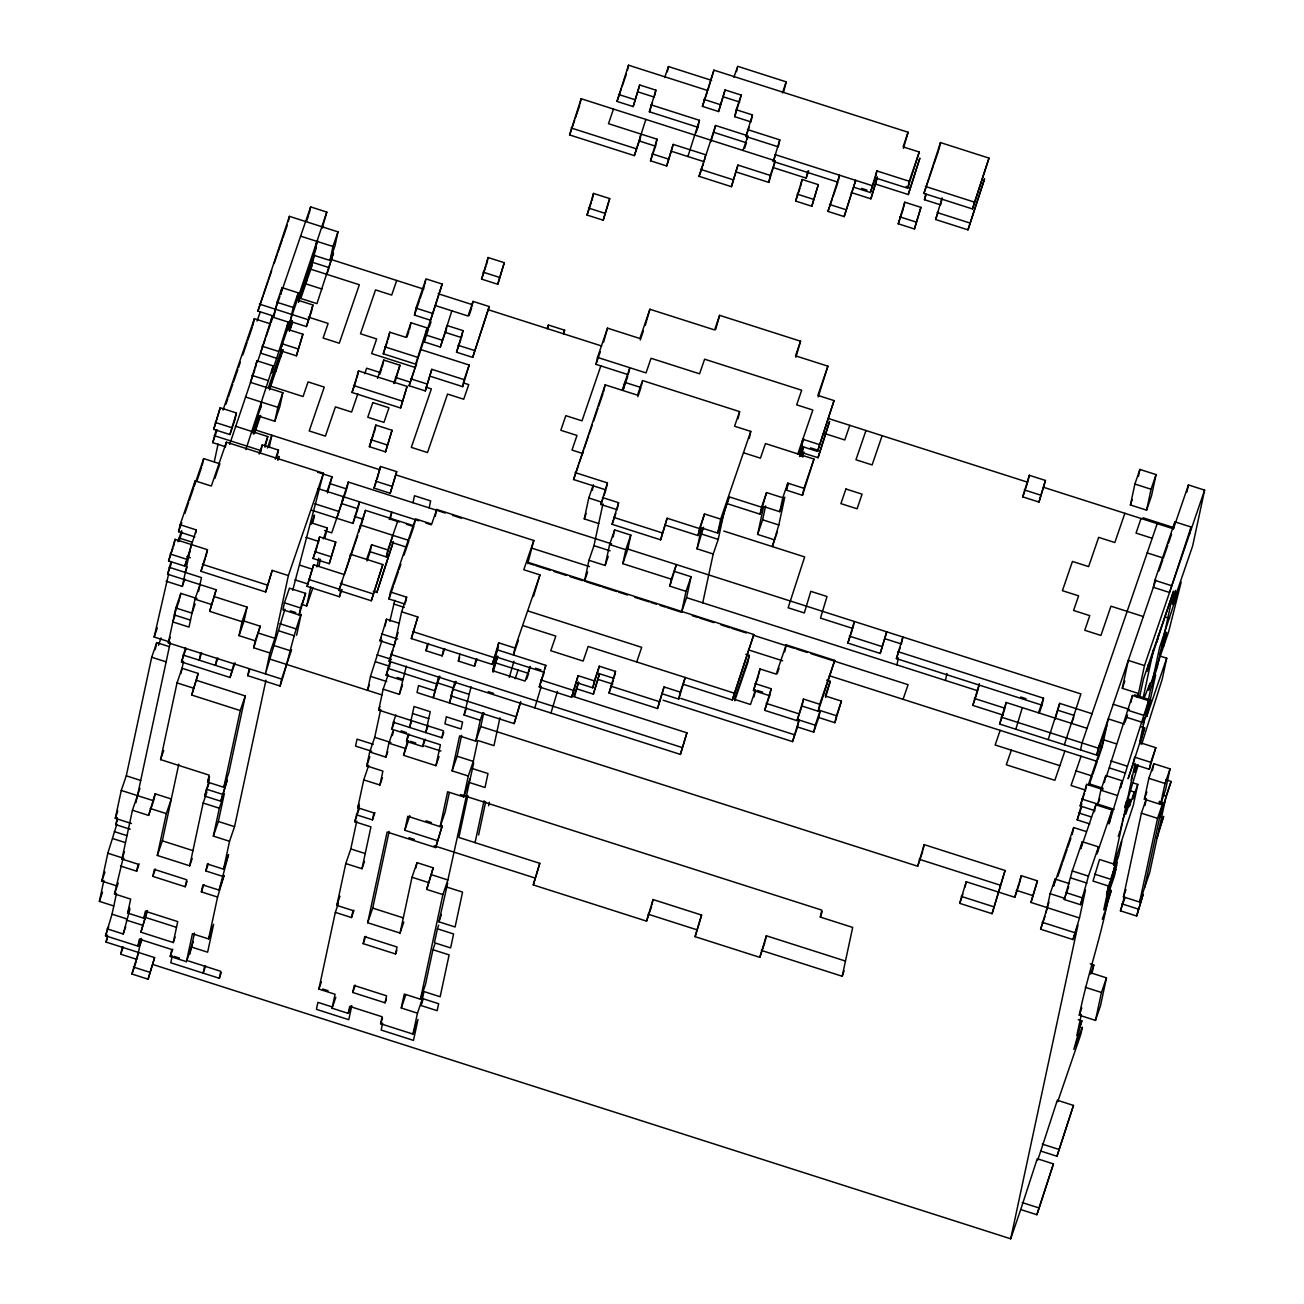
<?xml version="1.0" encoding="UTF-8"?>
<svg xmlns="http://www.w3.org/2000/svg" width="1304" height="1304" viewBox="0 0 1304 1304"><rect width="100%" height="100%" fill="white"/><g stroke="black" fill="none" stroke-linecap="round" stroke-linejoin="round"><path stroke-width="1.5" d="M189.797 551.51L184.777 566.132L168.591 560.948L175.111 539.351L207.466 549.701L205.967 556.678M116.219 885.709L101.842 881.113L107.825 853.207L116.838 824.307M131.476 823.509L115.29 818.341L121.272 790.436L126.292 775.815L151.704 657.249L156.725 642.627L169.308 646.654M168.558 641.601L154.165 637.004L168.64 573.89M284.94 609.098L265.413 673.891L269.895 652.962L253.726 647.795L255.209 640.818L239.04 635.651L242.022 621.698L209.667 611.348L216.171 589.75L167.629 574.233L171.003 561.779M173.611 546.327L175.111 539.351M113.758 905.954L99.381 901.357L103.864 880.444M130.204 829.246L115.828 824.65L117.311 817.673M194.801 536.889L178.615 531.706L180.115 524.73L195.16 480.883L211.329 486.05L226.374 442.186L323.457 473.222L292.715 590.321M155.225 649.604L156.725 642.627M194.035 486.099L195.16 480.883M202.185 465.577L203.685 458.601L219.871 463.784L214.85 478.405M213.709 429.358L220.213 407.777L236.399 412.944L234.899 419.921L229.895 434.542L213.709 429.358L220.213 407.777M140.392 938.815L137.898 946.134L105.526 935.783L112.046 914.185L116.529 893.256M146.374 910.925L143.88 918.228L127.694 913.061L130.677 899.108L114.507 893.925L122.983 858.717M120.49 866.035L136.659 871.202L138.159 864.226L121.973 859.059L132.438 810.24L139.968 788.301M249.227 668.724L247.744 675.7L280.099 686.034L281.599 679.058L168.33 642.856L175.812 607.974L180.816 593.353L197.002 598.536M184.777 566.132L196.301 529.913L180.115 524.73M225.331 446.669L212.748 442.643L216.122 430.19M138.42 952.425L131.916 974.023L148.085 979.206L154.605 957.609L106.064 942.075L107.547 935.115M135.958 802.596L170.351 642.171M179.691 598.585L180.816 593.353M166.13 581.209L182.315 586.376L191.28 544.534M195.551 533.401L196.301 529.913M214.329 461.551L218.061 444.11M225.25 447.419L226.374 442.186M252.846 325.674L254.345 318.698L270.515 323.881L266.13 336.66M229.895 434.542L236.399 412.944M107.026 928.807L123.212 933.974L129.96 909.067M132.438 810.24L148.623 815.407L155.127 793.81L171.313 798.993L166.309 813.614L157.328 855.457L189.699 865.807L192.193 858.488M160.588 759.613L177.034 682.888L182.055 668.267L198.224 673.451L191.721 695.048L240.262 710.566L223.815 787.29L207.629 782.107L209.129 775.13L160.588 759.613L163.717 750.485M235.079 662.872L230.058 677.493L181.517 661.976L185.527 647.68M199.985 584.583L194.981 599.204L188.998 627.094L172.813 621.927L175.323 614.608M269.895 652.962L274.916 638.341L288.363 575.569L272.194 570.402L265.69 592L200.963 571.299L207.466 549.701M287.092 330.531L290.221 321.403L306.407 326.57L311.411 311.949L312.911 304.973L296.725 299.806L298.225 292.829L282.039 287.662L277.035 302.283L274.036 316.22L257.866 311.053L289.423 216.35L337.98 231.867L334.981 245.82L329.977 260.441L313.791 255.274M229.667 444.322L254.85 369.57M141.419 938.472L136.92 959.402L120.75 954.235L122.234 947.258M155.127 793.81L153.644 800.786L121.272 790.436M180.93 673.5L183.538 661.307M198.501 591.56L201.484 577.607L169.129 567.256M276.676 358.29L260.49 353.123L272.014 316.905L288.2 322.072L276.676 358.29L271.672 372.911L273.155 365.935L256.986 360.768L250.466 382.365L282.838 392.7L279.838 406.652L274.834 421.273L258.648 416.106L253.628 430.727M255.486 367.744L256.986 360.768M288.314 221.582L289.423 216.35M270.89 322.137L272.014 316.905M137.898 946.134L139.381 939.157L171.753 949.508L170.254 956.468L186.439 961.651L193.334 941.537M140.881 932.181L147.385 910.583L140.881 932.181L173.253 942.531L175.127 937.038M143.88 918.228L145.363 911.251L177.735 921.602L173.253 942.531M152.845 876.386L154.345 869.409L186.7 879.76L185.201 886.736L152.845 876.386L155.355 869.067M191.721 695.048L198.224 673.451M200.686 653.19L199.202 660.166L201.696 652.864M209.667 611.348L216.171 589.75M245.853 449.505L273.155 365.935M157.328 855.457L162.348 840.836L178.795 764.111M282.039 287.662L280.556 294.639L310.629 206.912L326.799 212.079L322.169 228.2M258.648 416.106L255.665 430.043L379.708 469.717M260.148 409.13L261.631 402.154M272.194 379.219L270.694 386.18L303.066 396.53L308.07 381.909L324.256 387.092L309.211 430.956L325.397 436.123L335.421 406.881L351.607 412.064L357.866 393.775M309.13 213.872L310.629 206.912M275.714 371.558L277.198 364.598M288.2 322.072L286.701 329.048L302.887 334.215L296.383 355.813L280.197 350.646L326.799 212.079M280.719 356.954L282.218 349.977L269.064 388.347M260.767 451.869L262.251 444.892L278.437 450.059L276.937 457.036M148.085 979.206L154.605 957.609M216.871 658.373L215.372 665.35L217.882 658.031M298.225 292.829L293.204 307.451L288.722 328.38L291.232 321.061M290.743 327.712L292.243 320.735L289.113 329.863M235.437 426.212L267.793 436.563L265.038 447.19M302.267 291.493L303.767 284.517M269.227 447.435L271.835 435.226L267.45 448.022M274.834 421.273L277.817 407.321L282.838 392.7M308.771 269.895L305.788 283.848L321.974 289.015M316.774 241.322L310.792 269.227L359.35 284.745L339.284 343.229L323.115 338.046L328.119 323.425L308.347 317.1M296.383 355.813L302.887 334.215M189.699 865.807L203.147 803.036L206.912 792.066M220.832 801.226L227.336 779.645L220.832 801.226L204.646 796.059L209.276 779.955M230.058 677.493L234.068 663.214M306.407 326.57L312.911 304.973M278.208 459.856L278.958 456.367L277.703 460.019M172.275 955.799L170.775 962.776L219.333 978.293L221.207 972.817M239.04 635.651L244.044 621.03L247.043 607.077L214.671 596.727M326.978 274.394L333.482 252.797L316.953 303.636L300.768 298.469L312.047 265.56M329.977 260.441L332.96 246.489L337.98 231.867M186.439 961.651L192.421 933.745L208.591 938.929L213.612 924.308L207.629 952.197L191.444 947.03M217.572 897.07L201.386 891.903L202.886 884.927L219.072 890.11L224.076 875.489L217.572 897.07L208.591 938.929M222.055 876.158L205.869 870.974L207.369 863.998L223.554 869.181L228.559 854.56L219.072 890.11M213.351 836.109L219.333 808.203L224.337 793.582L218.355 821.487L213.351 836.109L229.537 841.276L223.554 869.181M265.69 592L272.194 570.402M189.96 954.006L194.443 933.077M196.741 680.427L245.282 695.945L228.836 772.669L223.815 787.29M253.726 647.795L260.229 626.197L244.044 621.03M204.646 966.15L203.147 973.126L205.657 965.808M229.537 841.276L234.541 826.654L265.951 680.199M284.419 602.807L282.919 609.783L299.105 614.95L305.609 593.353L289.423 588.186L284.419 602.807L300.588 607.974L299.105 614.95M312.993 522.056L314.492 515.08L311.363 524.208M219.333 978.293L220.816 971.317L188.461 960.983M296.627 635.211L301.126 614.282C292.373 637.721 288.135 662.399 280.099 686.034M341.974 589.424L339.464 596.727L307.108 586.376L313.612 564.779L344.174 574.559M313.09 558.487L319.594 536.889L335.764 542.057L329.26 563.654L313.09 558.487L317.475 545.691M327.451 492.961L332.08 476.84L317.687 472.244M313.612 564.779L307.108 586.376M318.094 543.866L319.594 536.889M352.047 392.471L358.551 370.89L407.092 386.408L400.589 408.005L352.047 392.471L356.432 379.692M301.273 604.241L306.668 605.969L310.776 586.784M357.051 377.85L358.551 370.89M316.905 566.93L318.779 558.21M318.926 566.262L320.425 559.286M324.908 538.356L327.157 527.892L310.971 522.725M336.742 518.242L348.266 482.024L445.349 513.059M343.245 496.645L341.746 503.621L357.932 508.788L352.911 523.409L311.575 510.19M329.26 563.654L335.764 542.057M348.266 482.024L346.766 489L330.58 483.817M427.142 327.923L415.617 364.142L383.262 353.791L389.766 332.194L405.952 337.361L410.956 322.74L427.142 327.923L424.159 341.876L440.328 347.043L446.604 328.771M382.3 367.06L383.783 360.083L399.969 365.267L394.721 383.213M388.282 339.17L389.766 332.194M352.911 523.409L359.431 501.812L358.307 507.044M369.358 446.685L375.878 425.088L392.048 430.271L385.544 451.869L369.358 446.685L373.759 433.89M349.342 559.449L350.45 554.216L382.822 564.551L371.298 600.769L338.942 590.419L365.495 510.353L414.036 525.871L409.652 538.666M374.378 432.064L375.878 425.088M339.464 596.727L340.963 589.75M358.991 531.951L360.491 524.974L409.032 540.492L404.012 555.113M365.495 510.353L360.246 528.283M374.02 488.087L380.54 466.49L396.709 471.657L390.206 493.254L374.02 488.087L375.911 482.594M409.472 329.716L410.956 322.74M380.54 466.49L377.166 478.943M442.186 284.06L430.662 320.279L414.476 315.095L415.976 308.119L426 278.877L442.186 284.06L409.114 385.739L425.3 390.907L431.803 369.309L464.159 379.66L462.675 386.636L430.304 376.285M385.544 451.869L392.048 430.271M424.876 284.109L425.626 280.621M400.589 408.005L407.092 386.408M370.157 551.739L371.656 544.762L387.826 549.929L386.343 556.906L370.157 551.739L367.027 560.883M390.206 493.254L396.709 471.657M371.298 600.769L382.822 564.551M376.84 592.456L393.368 541.616L376.84 592.456L373.237 591.299M386.343 556.906L392.846 535.308M425.3 390.907L431.803 369.309M440.328 347.043L451.852 310.825M382.023 640.15L370.499 676.368L367.516 690.321L369.391 684.828M394.395 645.415L380.002 640.818L386.506 619.221L399.089 623.247M405.153 604.143L388.967 598.976L390.466 592L415.536 518.894L431.722 524.061L436.726 509.44L533.809 540.492L527.696 563.572M385.022 626.197L386.506 619.221M412.977 502.708L414.476 495.732L430.662 500.915L429.163 507.892M389.815 621.372L394.802 600.28M414.411 524.126L415.161 520.638M350.76 1006.085L348.25 1013.387L332.064 1008.22L335.063 994.267L318.877 989.084L335.324 912.376L338.453 903.232M335.324 912.376L351.51 917.543L352.993 910.567L336.823 905.4L345.788 863.558L350.809 848.937L356.774 821.031M345.788 863.558L361.974 868.725L370.939 826.883L354.753 821.699L359.382 805.595M356.253 814.723L372.439 819.906L373.938 812.93L357.752 807.746L363.734 779.857L368.739 765.236M363.734 779.857L379.904 785.024L382.903 771.088L366.717 765.904L369.717 751.952L374.721 737.331L380.703 709.441M395.878 714.951L393.368 722.253L441.909 737.787L443.409 730.81L378.682 710.109L383.164 689.18L388.184 674.559M402.333 680.411L386.163 675.244L390.792 659.123M574.656 696.271L578.666 681.992L573.646 696.613L686.915 732.832L680.411 754.413L389.146 661.291L398.16 632.375M435.683 305.658L468.038 316.008L473.042 301.387L489.228 306.554L472.7 357.394L456.514 352.21L463.018 330.629L446.848 325.446L445.349 332.422L461.534 337.589L463.018 330.629M394.167 646.67L401.632 611.788L406.652 597.167L390.466 592M405.528 602.399L406.652 597.167M471.934 306.603L473.042 301.387M481.583 279.105L488.087 257.524L504.273 262.691L497.753 284.288L481.583 279.105L485.968 266.326M486.588 264.484L488.087 257.524M435.226 516.417L436.726 509.44M420.638 349.521L469.179 365.038L462.675 386.636M369.717 751.952L385.886 757.135L388.885 743.182L393.27 730.387M407.565 741.047L403.572 755.326L435.927 765.676L440.41 744.763L391.868 729.229L393.368 722.253M383.164 689.18L399.35 694.364L406.343 666.132M498.487 646.165L492.211 664.437L411.314 638.569L417.818 616.971L401.632 611.788M472.7 357.394L489.228 306.554M392.406 735.537L393.156 732.049M417.818 616.971L411.314 638.569M497.753 284.288L504.273 262.691M348.25 1013.387L349.749 1006.411L382.105 1016.761L380.605 1023.738L412.977 1034.088L417.981 1019.467L413.498 1040.38L381.143 1030.046L382.626 1023.069M352.732 992.458L354.232 985.498L386.587 995.832L385.087 1002.809L352.732 992.458L355.242 985.156M363.197 943.64L364.696 936.663L397.052 947.014L395.568 953.99L363.197 943.64L365.707 936.337M403.8 922.107L400.051 933.061L367.679 922.727L387.125 832.05L435.666 847.567L442.17 825.97L435.666 847.567M425.251 739.238L422.74 746.556L406.555 741.389L408.054 734.413M444.68 648.577L442.17 655.879L426 650.712L427.5 643.736M351.77 1005.743L348.771 1019.695L316.416 1009.345L317.899 1002.369L332.292 1006.965M367.679 922.727L372.7 908.106L389.146 831.381M437.166 840.591L404.794 830.257L407.793 816.304L440.149 826.654L445.169 812.033L449.277 792.848M422.74 746.556L424.24 739.58M438.698 676.466L433.205 697.738L439.709 676.14L434.705 690.761L418.519 685.578L417.019 692.554L514.118 723.606L520.622 702.008L514.118 723.606M442.17 655.879L443.67 648.919M640.606 137.344L634.331 155.632L569.603 134.931L581.128 98.713L773.5 160.229M400.051 933.061L412.015 877.266L417.019 862.645L433.205 867.828L426.701 889.426L442.871 894.593L420.442 999.206L404.273 994.039L401.273 1007.992L417.459 1013.159L412.977 1034.088M454.884 681.65L449.391 702.905L451.901 695.602M477.052 658.928L474.542 666.23L458.356 661.063L459.856 654.086M415.894 867.877L417.019 862.645M455.145 684.796L455.895 681.307L450.891 695.928L515.602 716.629M580.003 103.945L581.128 98.713M426.701 889.426L433.205 867.828M440.149 826.654L447.631 791.772L463.8 796.956L470.076 778.667M463.8 796.956L468.299 776.027L452.113 770.86L459.595 735.978L475.764 741.161L480.785 726.54L483.768 712.587M475.764 741.161L480.247 720.232L464.077 715.048L471.07 686.817M474.542 666.23L476.041 659.253M547.664 328.51L548.413 325.022L564.599 330.189L563.85 333.677M452.113 770.86L457.117 756.238L461.616 735.309M587.012 215.03L593.532 193.432L609.702 198.599L603.198 220.197L587.012 215.03L591.413 202.234M492.211 664.437L498.731 642.839L514.901 648.006L513.417 654.983L518.422 640.362M592.032 200.409L593.532 193.432M417.459 1013.159L422.463 998.538L438.649 1003.721L437.15 1010.681L420.98 1005.514L423.963 991.562L440.149 996.745L449.114 954.887L432.928 949.719L434.819 944.243M432.928 949.719L425.463 984.585L420.442 999.206M437.427 928.79L434.428 942.743L450.613 947.91L453.596 933.974L437.427 928.79L438.682 925.139M446.392 886.948L462.578 892.115L455.096 926.997L438.91 921.814L447.647 883.297M442.871 894.593L447.891 879.972L473.694 762.905M468.299 776.027L473.303 761.406L477.786 740.476L493.971 745.66L499.954 717.754M529 671.69L530.125 666.458L525.104 681.079L492.749 670.729L498.731 642.839M467.859 795.603L458.878 837.461L539.791 863.329L533.271 884.927L646.539 921.129L651.56 906.508M493.124 672.228L497.753 656.108L492.749 670.729M654.755 95.404L655.879 90.172L639.693 84.988L633.19 106.586L617.004 101.419L628.528 65.2L707.632 90.498M627.403 70.432L628.528 65.2M603.198 220.197L609.702 198.599M475.063 842.629L484.028 800.786M513.939 661.291L509.31 677.395M633.19 106.586L639.693 84.988M478.584 834.984L485.675 801.846M488.609 805.742L489.359 802.253M533.809 540.492L523.784 569.734L539.97 574.901L533.466 596.498M634.331 155.632L645.855 119.414M640.834 134.035L639.351 141.011L655.521 146.178L650.517 160.799L666.703 165.983L673.206 144.385L705.562 154.736L704.078 161.696L671.707 151.362M696.043 132.763L697.917 127.287L649.376 111.769L655.879 90.172M628.349 374.721L595.993 364.37L597.493 357.394L607.517 328.152L639.873 338.502L649.897 309.26L714.625 329.945L719.629 315.34L800.542 341.208L795.913 357.312M604.045 495.373L605.92 489.88L573.564 479.53L605.137 384.827L637.493 395.177L642.513 380.556L739.596 411.608L738.097 418.584M607.517 328.152L603.507 342.43M667.338 71.785L668.463 66.553L711.609 80.359M650.517 160.799L657.02 139.202L608.479 123.684L613.499 109.063M534.787 707.86L541.29 686.263M576.645 682.66L592.815 687.827L594.314 680.851L578.128 675.684L571.625 697.281L539.269 686.931L545.773 665.333L497.231 649.816M655.521 146.178L657.02 139.202M603.638 391.803L605.137 384.827M545.023 668.822L545.773 665.333M598.666 523.507L584.29 518.91L588.772 497.981L593.157 485.186M592.293 490.337L593.418 485.104M666.703 165.983L673.206 144.385M550.956 713.027L557.46 691.43M628.724 372.977L629.848 367.744L622.334 389.668M602.937 503.833L593.972 545.675L588.952 560.296L584.469 581.225L587.599 572.081M602.415 497.525L618.585 502.708L617.102 509.685L600.916 504.501L607.419 482.904L575.064 472.553M606.295 488.136L607.419 482.904M649.897 309.26L645.268 325.364M571.625 697.281L578.128 675.684M687.893 156.529L699.417 120.31L650.875 104.793M533.271 884.927L539.791 863.329M641.389 385.788L642.138 382.3M665.643 525.202L697.999 535.553L699.498 528.576L667.126 518.226L660.623 539.823L612.081 524.306L618.585 502.708M697.917 127.287L699.417 120.31M741.275 95.111L736.255 109.732L752.441 114.915L750.941 121.891L734.755 116.708L741.275 95.111L725.089 89.943L718.586 111.541L702.4 106.357L713.924 70.139L908.089 132.242L903.46 148.346M588.952 560.296L605.137 565.48L609.62 544.55L614.624 529.929L630.81 535.096L627.827 549.049L622.807 563.67L671.348 579.188L669.848 586.164L686.034 591.348L681.552 612.261L667.175 607.664M613.141 536.906L614.624 529.929M713.924 70.139L708.039 89.911M736.434 172.046L768.789 182.397L770.289 175.421L737.934 165.07L731.414 186.668L699.058 176.317L715.586 125.494L746.149 135.257M577.167 688.968L593.353 694.135L599.221 674.364M592.815 687.827L599.335 666.23L615.504 671.413L614.38 676.646M710.957 141.598L715.586 125.494M718.586 111.541L725.089 89.943M622.807 563.67L625.806 549.717L630.81 535.096M593.353 694.135L599.481 674.282M736.548 71.557L737.298 68.069M662.562 693.907L678.732 699.074L680.232 692.098L664.046 686.931L657.542 708.528L609.001 693.011L615.504 671.413M734.755 116.708L736.255 109.732M731.414 186.668L737.934 165.07M747.42 129.536L779.792 139.887L778.292 146.847L745.937 136.512L752.441 114.915M660.623 539.823L667.126 518.226M747.208 139.316L747.958 135.828L742.938 150.449M719.629 315.34L715.635 329.619M669.848 586.164L676.368 564.567L671.348 579.188M733.907 77.295L737.673 66.325L786.214 81.859L783.459 92.486M832.995 196.79L837.999 182.169L773.288 161.468L779.792 139.887M657.542 708.528L664.046 686.931M768.789 182.397L775.309 160.799L770.289 175.421M681.552 612.261L686.572 597.639L691.055 576.727L674.869 571.543M702.742 602.823L713.207 554.004L697.037 548.821L701.519 527.908L717.705 533.075L729.213 496.857L761.585 507.207L760.085 514.183L727.73 503.833M717.705 533.075L720.688 519.122L704.502 513.955L697.999 535.553M697.037 548.821L703.541 527.223M678.732 699.074L685.252 677.493L680.232 692.098M713.207 554.004L718.227 539.383L724.209 511.478L729.213 496.857M795.619 201.06L802.123 179.463L818.309 184.646L811.805 206.244L795.619 201.06L800.004 188.265M800.623 186.439L802.123 179.463M680.411 754.413L686.915 732.832M749.262 438.372L750.762 431.396L734.576 426.229L739.596 411.608M646.539 921.129L653.059 899.548L701.601 915.066L695.081 936.663L759.808 957.348L764.829 942.727M773.81 167.776L806.165 178.126L807.665 171.15M651.935 904.78L653.059 899.548M811.805 206.244L818.309 184.646M773.81 539.611L757.624 534.428L763.606 506.539L779.776 511.706L784.796 497.085L778.814 524.99L772.31 546.588L777.314 531.967M779.776 511.706L782.775 497.753L766.589 492.586L760.085 514.183M844.161 216.594L855.685 180.376L844.161 216.594L827.975 211.411L839.499 175.192L838.374 180.425M757.624 534.428L762.628 519.807L765.627 505.87M683.752 684.453L732.294 699.987L753.842 634.526L527.305 562.089M745.758 654.298L749.36 655.439L747.86 662.416L734.706 700.802M753.842 634.526L732.294 699.987M786.296 490.108L787.779 483.132L803.965 488.315L802.465 495.292L786.296 490.108L788.17 484.632M695.081 936.663L701.601 915.066M801.112 456.041L802.971 447.321M802.759 457.117L803.883 451.885M802.025 706.051L797.021 720.672L764.649 710.338L769.67 695.717L753.484 690.533L759.987 668.936L776.173 674.119L786.198 644.877L834.739 660.394L818.211 711.234L802.025 706.051L803.525 699.074L819.711 704.258L818.211 711.234M754.022 696.841L755.505 689.865L750.501 704.486L734.315 699.303L749.36 655.439M758.879 674.168L759.987 668.936M800.542 341.208L795.521 355.829L827.893 366.163L818.244 396.905M854.185 187.352L870.371 192.519L876.875 170.922L909.23 181.272L907.747 188.249L875.375 177.898L876.875 170.922M744.258 452.993L760.444 458.177L765.448 443.556L813.989 459.073L802.465 495.292M870.893 198.827L877.396 177.23L870.893 198.827L851.121 192.503M801.324 446.245L817.51 451.428L834.038 400.589L817.869 395.405L827.893 366.163M818.032 457.72L829.556 421.518L818.032 457.72L801.862 452.553M764.649 710.338L771.169 688.74L754.983 683.557M769.67 695.717L771.169 688.74M834.038 400.589L817.51 451.428M784.715 651.853L786.198 644.877M898.244 223.783L904.748 202.201L920.934 207.369L914.43 228.966L898.244 223.783L903.248 209.162M903.623 207.434L904.748 202.201M908.269 194.54L919.793 158.338L908.269 194.54L875.913 184.206M663.084 700.215L792.539 741.601L799.042 720.004L815.228 725.187L813.729 732.147L797.543 726.98L799.042 720.004M797.021 720.672L803.525 699.074M908.089 132.242L903.085 146.863L919.255 152.03L907.747 188.249M914.43 228.966L920.934 207.369M759.808 957.348L766.312 935.767L845.432 961.048M923.917 193.416L940.461 142.576L989.002 158.11L972.458 208.95L923.917 193.416L928.937 178.795M765.203 940.983L766.312 935.767M967.976 229.863L984.52 179.023L967.976 229.863L935.62 219.512L942.124 197.915L940.624 204.891L924.454 199.724L925.563 194.492M938.961 149.552L940.461 142.576M818.733 717.526L820.232 710.566L836.418 715.733L834.919 722.709L818.733 717.526L813.729 732.147M826.671 680.166L830.257 681.324L825.628 697.428M880.216 653.434L886.72 631.837L880.216 653.434L847.844 643.084L854.348 621.486L852.865 628.463L820.493 618.112L827.013 596.515L810.827 591.348L804.323 612.945L788.138 607.762L804.666 556.922L723.769 531.054M830.257 681.324L825.253 695.945L841.422 701.112L834.919 722.709M761.308 950.388L842.205 976.256L852.686 927.421L820.314 917.087L821.813 910.111L460.442 794.56M972.458 208.95L989.002 158.11M1039.516 712.489L1042.026 705.171L896.386 658.601L902.906 637.004L901.406 643.98L885.22 638.813M896.924 664.91L898.407 657.933M945.465 680.427L946.948 673.451M480.785 726.54L917.674 866.231L924.177 844.633L1005.074 870.501L992.067 913.696L959.711 903.346L966.215 881.749L1014.756 897.282L1019.141 884.487M923.053 849.866L924.177 844.633M1003.379 715.179L972.817 705.399L979.32 683.801L977.821 690.778L686.572 597.639M1022.76 496.873L1029.264 475.275L1045.449 480.459L1038.946 502.056L1022.76 496.873L1027.144 484.077M1029.264 475.275L1027.78 482.252L828.203 418.437M1038.946 502.056L1045.449 480.459M1106.737 725.872L1096.713 755.114L999.63 724.062L1006.134 702.465L1087.047 728.333M965.09 886.981L966.215 881.749M1005.025 707.697L1006.134 702.465M1015.816 729.246L1022.32 707.648M1005.074 870.501L992.067 913.696M1042.026 705.171L1043.51 698.194L897.885 651.625M1048.171 739.596L1059.696 703.378L1092.051 713.712M1014.756 897.282L1021.26 875.685L1037.446 880.852L1030.942 902.449L1079.484 917.967L1072.964 939.565L1040.608 929.214L1049.003 902.14M1019.761 882.661L1021.26 875.685M1055.066 719.482L1059.696 703.378M1064.357 744.763L1080.886 693.924L627.827 549.049M1030.942 902.449L1037.446 880.852M1130.405 504.974L1134.887 484.061L1139.908 469.44L1156.077 474.607L1151.595 495.536L1146.591 510.157L1130.405 504.974L1132.279 499.497M1138.408 476.416L1139.908 469.44M1080.543 749.93L1082.027 742.954L1157.218 523.654M1046.004 912.849L1050.111 893.68L1055.115 879.059L1069.508 883.656M1055.115 879.059L1053.632 886.035L1073.681 827.551L1086.265 831.561M1072.181 834.511L1073.681 827.551M1089.785 823.916L1077.202 819.89L1081.815 803.786M1094.561 810.55L1080.185 805.953L1086.688 784.356L1102.874 789.523M1085.205 791.332L1086.688 784.356M1146.591 510.157L1151.073 489.228L1156.077 474.607M1079.484 917.967L1085.466 890.078L1080.446 904.699L1064.26 899.515L1072.263 870.958L1082.287 841.716L1098.473 846.883L1096.974 853.859L1112.019 809.996L1095.833 804.812L1080.804 848.676L1082.287 841.716M1096.713 755.114L1098.212 748.137L1155.866 579.987M1097.87 759.58L1102.255 746.784L1108.237 718.895L1124.423 724.062M1094.349 811.789L1095.833 804.812M1137.235 697.135L1138.49 693.483L1122.304 688.3L1128.286 660.411L1144.472 665.578L1137.74 696.972M1106.248 777.07L1132.426 695.505L1148.596 700.672L1120.543 787.73L1122.043 780.754L1105.857 775.57L1100.853 790.191L1097.854 804.144L1099.745 798.667M1104.374 782.547L1105.857 775.57M1080.446 904.699L1088.449 876.125L1098.473 846.883M153.106 964.585L1010.698 1238.8L1077.984 924.943L1072.964 939.565M1154.855 580.329L1153.355 587.305L1169.541 592.472L1191.074 527.028L1174.904 521.844L1154.855 580.329L1171.025 585.496M1020.722 1209.558L1037.25 1158.718L1053.436 1163.901L1036.908 1214.725L1020.722 1209.558L1010.698 1238.8M1130.927 702.465L1132.426 695.505M1114.219 871.642L1115.719 864.666L1099.533 859.483L1093.029 881.08L1109.199 886.264L1113.779 870.11L1112.279 877.087M1112.019 809.996L1109.036 823.949L1122.043 780.754M1043.95 487.435L1173.404 528.821L1174.904 521.844M1040.771 1151.073L1057.316 1100.234L1073.485 1105.417L1056.957 1156.24L1040.771 1151.073L1037.642 1160.218M1139.761 696.303L1143.51 678.862L1173.584 591.136L1147.015 671.218L1148.514 664.241M1186.95 491.934L1188.449 484.958L1204.619 490.125L1192.655 545.936L1172.606 604.404L1175.605 590.467L1170.584 605.089L1157.137 667.86L1152.117 682.481L1159.598 647.599L1181.147 582.138L1168.661 631.641L1148.596 690.126L1150.095 683.149L1144.081 698.113M1143.054 698.439L1153.535 649.62M1157.039 641.976L1158.539 634.999M1090.291 972.686L1106.477 977.853L1100.494 1005.759L1095.474 1020.38L1079.304 1015.197C1087.454 974.756 1101.57 935.995 1108.759 895.294L1103.754 909.915L1109.72 882.009M1133.127 764.111L1134.627 757.135L1150.796 762.318L1149.313 769.295L1133.127 764.111L1128.107 778.732L1144.651 727.893L1141.049 726.752M1036.908 1214.725L1053.436 1163.901M1106.509 895.196L1108.384 886.476M1120.723 828.936L1121.847 823.704M1122.222 821.96L1128.726 800.379L1125.727 814.315L1130.747 799.694L1127.145 798.553M1131.187 780.118L1132.312 774.886M1143.152 724.323L1144.651 717.347M1148.009 701.65L1150.617 689.457L1155.637 674.836L1149.655 702.726M1081.326 1014.528L1076.827 1035.457L1081.847 1020.836L1078.245 1019.679M1113.469 864.568L1135.148 763.443M1148.596 700.672L1145.613 714.625L1150.633 700.003L1134.447 694.82M1105.173 910.225L1106.297 904.992M1109.28 891.039L1110.78 884.063M1114.138 868.366L1116.762 856.174M1136.191 765.497L1134.708 772.473L1137.218 765.155M1149.28 704.47L1146.672 716.678L1166.721 658.194L1159.533 655.896M1081.847 1020.836L1073.844 1049.394L1082.369 1027.128L1080.886 1034.105L1057.691 1101.733M1092.312 972.002L1093.811 965.025L1090.209 963.884M1144.651 727.893L1140.022 744.013M1150.633 700.003L1144.113 721.601L1139.631 742.514L1155.817 747.697L1149.313 769.295M1121.782 841.553L1118.783 855.489L1114.398 868.285M1130.747 799.694L1129.248 806.671L1134.268 792.05L1130.666 790.909M1138.229 764.829L1125.205 808.024L1126.705 801.047L1124.814 806.524M1163.641 646.262L1166.624 632.31L1161.619 646.931M1134.268 792.05L1132.768 799.026L1137.773 784.405L1132.394 782.677M1189.59 533.988L1191.074 527.028M1056.957 1156.24L1073.485 1105.417M1137.773 784.405L1133.29 805.334L1113.632 865.302M1166.721 658.194L1162.239 679.123L1141.701 744.242M1095.474 1020.38L1101.456 992.474L1106.477 977.853M1136.632 916.011L1143.135 894.414L1136.632 916.011L1120.446 910.828L1124.456 896.549M1165.711 779.759L1171.106 781.471L1166.102 796.092L1149.655 872.816L1139.631 902.058L1123.445 896.891L1141.391 813.191L1146.395 798.57L1144.912 805.546M1144.374 799.238L1148.857 778.325L1153.877 763.704L1170.063 768.871L1165.564 789.8L1160.56 804.421L1144.374 799.238L1146.884 791.935M1152.377 770.68L1153.877 763.704M1139.631 902.058L1157.561 818.358L1162.581 803.737L1158.979 802.596M1160.56 804.421L1165.043 783.492L1170.063 768.871M1144.635 887.437L1162.581 803.737M1171.106 781.471L1159.582 817.689M168.591 560.948L172.976 548.153M178.615 531.706L181.761 522.578M184.891 513.434L188.64 502.464M189.276 500.638L193.66 487.843M194.28 486.017L203.685 458.601M197.181 480.198L201.566 467.402M177.898 541.665L181.663 530.712M223.017 410.075L254.345 318.698M167.629 574.233L171.394 563.263M178.909 541.339L182.038 532.195M212.748 442.643L217.132 429.847M225.902 404.256L227.776 398.779M228.412 396.954L232.797 384.158M233.416 382.333L237.801 369.537M238.436 367.712L240.311 362.219M242.821 354.916L247.206 342.121M247.825 340.295L252.226 327.5M257.866 311.053L262.87 296.432M263.506 294.606L267.89 281.811M268.51 279.985L271.639 270.841M274.15 263.538L277.279 254.394M277.915 252.568L282.3 239.773M282.919 237.947L287.304 225.152M257.132 321.012L260.262 311.868M154.165 637.004L157.311 627.86M158.501 645.284L161.011 637.966M185.298 572.423L187.189 566.947M257.361 362.251L265.511 338.502M271.15 322.039L279.92 296.464M306.619 221.191L308.51 215.714M182.315 586.376L184.826 579.074M179.316 600.329L174.312 614.95L190.498 620.117M168.33 642.856L170.205 637.363M115.29 818.341L117.8 811.023M200.963 571.299L205.347 558.503M115.828 824.65L117.702 819.156M251.998 432.879L261.403 405.479M280.197 350.646L282.072 345.152M315.291 248.298L317.785 240.979M268.673 386.864L281.208 350.303M298.746 299.138L316.301 247.956M195.127 604.013L191.981 613.157L175.812 607.974M253.4 434.036L259.659 415.764M298.502 302.447L314.802 254.932M254.41 433.71L260.67 415.422M269.439 389.847L283.229 349.635M289.488 331.363L292.634 322.218M101.842 881.113L104.972 871.969M99.381 901.357L102.511 892.229M181.517 661.976L185.901 649.18M259.121 454.02L262.251 444.892M121.973 859.059L124.483 851.74M264.663 445.707L267.793 436.563M114.507 893.925L118.256 882.971M105.526 935.783L108.672 926.639M148.623 815.407L153.008 802.612M106.064 942.075L107.319 938.424M275.307 459.204L278.437 450.059M136.659 871.202L139.169 863.9M127.694 913.061L129.569 907.568M123.212 933.974L125.706 926.671M120.75 954.235L123.244 946.916M242.022 621.698L247.043 607.077M139.919 945.449L141.794 939.972M131.916 974.023L136.301 961.227M255.209 640.818L260.229 626.197M207.629 782.107L209.52 776.63M204.646 796.059L209.031 783.264M247.744 675.7L249.618 670.207M240.262 710.566L245.282 695.945M288.363 575.569L323.457 473.222M185.201 886.736L187.091 881.243M364.761 373.677L366.636 368.201L379.219 372.227M396.709 280.474L391.705 295.095L375.519 289.912L360.491 333.775L376.66 338.958L371.656 353.58L414.802 367.369M327.06 491.461L332.08 476.84M170.254 956.468L172.764 949.165M205.869 870.974L208.379 863.672M383.262 353.791L387.647 340.996M201.386 891.903L203.897 884.585M377.524 378.372L383.783 360.083M323.392 538.862L327.157 527.892M379.79 374.378L381.664 368.902M300.588 607.974L305.609 593.353M281.599 679.058L291.623 649.832M306.668 605.969L312.927 587.68M346.13 490.826L331.721 532.863L324.533 530.549M406.962 337.035L408.837 331.542M414.476 315.095L419.497 300.474M420.116 298.649L424.501 285.853M393.71 383.539L399.969 365.267M338.942 590.419L342.072 581.291M344.582 573.972L348.967 561.193M349.586 559.351L353.971 546.572M354.606 544.73L357.736 535.602M409.114 385.739L414.134 371.118M414.753 369.276L416.628 363.8M424.159 341.876L428.543 329.081M429.163 327.255L431.053 321.762M366.636 559.383L371.656 544.762M389.277 519.465L391.787 512.162L390.287 519.139L399.285 522.007M387.826 549.929L397.85 520.687M456.514 352.21L460.899 339.431M469.049 315.666L471.559 308.347M388.967 598.976L393.368 586.181M393.987 584.355L398.372 571.559M399.008 569.734L400.882 564.257M464.159 379.66L469.179 365.038M380.002 640.818L381.257 637.167M389.146 661.291L392.911 650.321M569.603 134.931L574.624 120.31M575.243 118.485L579.628 105.689M386.163 675.244L390.548 662.448M378.682 710.109L379.937 706.458M366.717 765.904L369.847 756.776M357.752 807.746L359.007 804.095M354.753 821.699L359.138 808.904M399.35 694.364L402.48 685.219M391.868 729.229L394.378 721.927M385.886 757.135L387.777 751.642M336.823 905.4L339.953 896.255M379.904 785.024L382.414 777.722M426 650.712L428.511 643.41M617.004 101.419L621.389 88.623M622.024 86.797L626.409 74.002M372.439 819.906L374.949 812.588M318.877 989.084L321.387 981.782M411.428 721.943L409.554 727.436L414.036 706.507L430.222 711.691L425.723 732.603L428.234 725.301M361.974 868.725L364.468 861.406M547.158 328.673L548.413 325.022M406.555 741.389L409.065 734.071M403.572 755.326L408.576 740.705M351.51 917.543L354.003 910.241M332.064 1008.22L335.829 997.25M563.344 333.84L564.599 330.189M458.356 661.063L459.611 657.412M649.376 111.769L652.505 102.625M404.794 830.257L409.815 815.636M664.698 77.523L668.463 66.553M441.909 737.787L443.784 732.294M435.927 765.676L439.057 756.548M464.077 715.048L466.587 707.746M595.993 364.37L600.378 351.575M395.568 953.99L396.807 950.339M600.802 366L582.008 420.833L565.822 415.666L560.818 430.287L576.987 435.454L571.983 450.076L582.774 453.531M480.247 720.232L482.757 712.913M385.087 1002.809L386.343 999.157M380.605 1023.738L382.496 1018.261M514.901 648.006L539.97 574.901M573.564 479.53L578.568 464.909M579.204 463.083L583.589 450.287M584.208 448.462L588.609 435.666M589.229 433.841L592.358 424.713M593.613 421.045L597.998 408.25M598.634 406.424L603.018 393.629M702.4 106.357L707.42 91.736M401.273 1007.992L405.658 995.196M515.129 678.699L518.275 669.571M438.91 921.814L441.42 914.511M627.729 376.546L623.345 389.342L624.828 382.365L641.014 387.532L637.884 396.677M640.264 339.985L643.394 330.857M526.751 678.928L528.625 673.434L496.253 663.084M699.058 176.317L703.443 163.538M584.29 518.91L586.164 513.434M420.98 1005.514L422.855 1000.038M600.916 504.501L602.79 499.024M539.269 686.931L544.273 672.31L495.732 656.792M612.081 524.306L615.847 513.336M745.937 136.512L749.067 127.368M744.584 148.297L746.458 142.804L714.103 132.454M605.137 565.48L608.267 556.335M782.449 92.812L786.214 81.859M594.314 680.851L599.335 666.23M773.288 161.468L775.163 155.991M609.001 693.011L613.385 680.215M636.711 661.959L641.715 647.338L528.446 611.12M806.165 178.126L808.676 170.808M699.498 528.576L704.502 513.955M686.034 591.348L691.055 576.727M720.688 519.122L750.762 431.396M827.975 211.411L832.359 198.615M761.585 507.207L766.589 492.586M870.371 192.519L875.375 177.898M782.775 497.753L787.779 483.132M797.82 453.89L812.848 410.026L796.662 404.859L801.683 390.238L704.6 359.187L699.58 373.808L651.038 358.29L646.034 372.911L597.493 357.394M798.83 453.564L803.834 438.943M802.335 445.919L799.841 453.221L802.824 439.269L819.01 444.452M799.596 456.547L802.726 447.402M800.607 456.204L803.737 447.076M801.618 455.878L802.873 452.211M803.965 488.315L813.989 459.073M909.23 181.272L919.255 152.03M753.484 690.533L758.504 675.912M929.556 176.969L933.322 165.999M933.941 164.174L938.342 151.378M924.454 199.724L926.329 194.247M849.784 425.348L844.78 439.97L824.992 433.645M777.184 673.777L779.075 668.3M935.62 219.512L938.13 212.21M865.97 430.516L855.946 459.758L872.115 464.925L882.14 435.683M792.539 741.601L797.543 726.98M819.711 704.258L834.739 660.394M815.228 725.187L820.232 710.566M847.844 643.084L852.229 630.288M836.418 715.733L841.422 701.112M896.386 658.601L900.151 647.648M820.314 917.087L822.205 911.594M903.069 699.319L908.089 684.698L811.006 653.663M842.205 976.256L844.096 970.763M917.674 866.231L922.678 851.61M972.817 705.399L977.201 692.603M999.63 724.062L1004.65 709.441M1000.152 730.37L995.148 744.991L1059.875 765.692M1011.333 750.159L1006.313 764.78L1054.854 780.314L1064.879 751.071M959.711 903.346L962.841 894.218M1038.506 712.815L1043.51 698.194M1124.863 513.303L1114.839 542.545L1098.653 537.362L1088.628 566.604L1072.442 561.437L1062.418 590.679L1078.604 595.846L1073.599 610.468L1089.769 615.651L1084.765 630.272L1100.935 635.439L1110.959 606.197L1143.331 616.548M1141.049 518.47L1136.028 533.091L1152.214 538.275M1071.872 722.823L1073.762 717.347M1081.065 756.238L1071.04 785.481L1085.417 790.077M1158.995 570.859L1162.76 559.889M1167.765 545.268L1163.38 558.063L1147.194 552.896M1168.4 543.442L1171.53 534.298M1173.404 528.821L1188.449 484.958M1080.185 805.953L1084.569 793.158M1057.772 876.549L1062.157 863.753M1062.776 861.928L1067.161 849.132M1067.797 847.307L1070.926 838.179M1077.202 819.89L1081.586 807.111M1089.101 785.171L1092.23 776.027L1076.044 770.86M1092.866 774.201L1097.251 761.406L829.36 675.749M1122.304 688.3L1124.814 680.998M1040.608 929.214L1044.993 916.419M1064.26 899.515L1068.644 886.72M1125.042 722.237L1127.553 714.934M1144.472 665.578L1204.619 490.125M1160.12 653.907L1165.14 639.286M1118.213 836.255L1120.087 830.762M1115.719 864.666L1110.698 879.287L1094.512 874.104M1150.796 762.318L1155.817 747.697M1107.259 891.708L1117.284 862.466L1114.301 876.418L1108.025 894.691M1107.014 895.033L1115.8 869.442M1105.042 908.644L1111.301 890.371L1105.433 910.143M1102.287 919.271L1104.798 911.969M1090.682 974.169L1093.811 965.025M1079.304 1015.197L1081.798 1007.894M1123.445 896.891L1125.955 889.572M1120.446 910.828L1124.847 898.048M1158.62 830.974L1163.641 816.353L1157.121 837.95M723.59 96.92L739.775 102.087M703.899 99.381L720.085 104.564M638.21 91.965L654.38 97.148M925.416 186.439L973.958 201.973M618.503 94.442L634.689 99.609M906.166 186.423L909.768 187.58M774.772 154.508L871.854 185.543M861.602 188.395L866.997 190.123M937.12 212.536L969.475 222.886M899.744 216.823L915.913 221.99M797.119 194.084L813.288 199.267M829.474 204.435L845.66 209.618M571.103 127.955L635.83 148.656M652.016 153.823L668.186 159.006M700.558 169.357L732.913 179.691M588.511 208.053L604.697 213.22M483.083 272.145L499.253 277.312M1134.887 484.061L1151.073 489.228M300.605 236.154L332.96 246.489M1143.07 517.802L1173.633 527.566M331.998 259.773L423.686 289.097M438.062 293.693L472.227 304.614M488.413 309.781L601.682 346M312.292 262.251L328.478 267.418M1024.259 489.897L1040.445 495.08M415.976 308.119L432.162 313.302M810.55 447.875L819.531 450.76M425.642 334.9L441.828 340.067M458.014 345.25L474.2 350.417M277.035 302.283L293.204 307.451M259.349 304.077L307.891 319.594M384.762 346.815L417.117 357.166M463.344 382.887L468.739 384.615L463.719 399.236L447.549 394.069L427.5 452.553L411.314 447.37L431.363 388.885L425.968 387.174M1166.02 617.216L1169.623 618.357M410.613 378.763L426.799 383.93M395.405 377.394L409.782 381.99M281.697 343.669L297.866 348.836M261.99 346.147L278.176 351.314M353.531 385.511L402.088 401.029M762.628 519.807L778.814 524.99M251.965 375.389L268.151 380.556M588.772 497.981L601.356 502.007M702.041 534.2L718.227 539.383M245.462 396.986L277.817 407.321M370.858 439.709L387.043 444.892M613.581 517.329L662.122 532.847M395.894 474.884L611.641 543.882M1113.257 704.274L1129.427 709.441M609.62 544.55L625.806 549.717M1127.406 710.126L1143.592 715.293M215.209 422.398L231.395 427.565M593.972 545.675L610.142 550.858M1125.922 717.086L1142.092 722.269M375.519 481.111L391.705 486.278M849.344 636.107L881.7 646.458M214.231 435.666L260.979 450.613M452.537 515.357L461.518 518.242M1020.673 697.021L1026.069 698.748M1058.196 710.354L1074.382 715.521M531.951 548.202L589.473 566.604M318.078 488.592L418.763 520.785M425.952 523.083L431.347 524.811M974.3 698.422L1004.862 708.202M1116.338 743.834L1103.754 739.824L1088.71 783.688L1103.102 788.284M406.473 524.306L411.868 526.034M528.723 563.409L534.118 565.121M535.928 565.708L550.304 570.304M553.907 571.445L566.49 575.471M570.076 576.629L582.66 580.655M586.262 581.796L600.639 586.392M602.448 586.979L616.825 591.576M618.618 592.146L627.615 595.015M634.803 597.313L649.196 601.926M650.989 602.497L656.385 604.225M659.971 605.366L665.366 607.093M692.342 615.716L697.738 617.444M699.531 618.014L713.907 622.611M721.112 624.909L730.093 627.794M731.886 628.365L746.279 632.962M753.467 635.26L794.821 648.479M796.614 649.066L807.404 652.505M1098.669 745.643L1102.255 746.784M1001.13 717.086L1098.212 748.137M314.867 503.784L338.225 511.266M354.411 516.433L363.408 519.302M1110.878 760.949L1127.063 766.133M748.447 649.881L782.612 660.802M1148.857 778.325L1165.043 783.492M1109.378 767.926L1125.564 773.109M391.347 542.285L405.74 546.898M1162.5 794.951L1166.102 796.092M1159.207 801.341L1164.602 803.068M1100.853 790.191L1117.039 795.375M305.967 537.346L318.551 541.372M757.314 690.435L762.693 692.163M1141.391 813.191L1157.561 818.358M314.574 551.51L330.76 556.678M1081.684 798.977L1114.04 809.328M523.442 625.741L555.797 636.091L550.777 650.712L583.149 661.063L588.153 646.442L733.793 693.011M766.149 703.361L798.521 713.696M1078.685 812.93L1091.269 816.94M299.985 565.235L312.569 569.261M340.425 583.458L372.797 593.793M393.547 603.931L404.338 607.387M179.153 538.014L191.737 542.04M308.592 579.4L339.154 589.18M680.753 698.406L794.022 734.625M597.835 673.206L614.021 678.39M294.965 579.856L307.548 583.882M598.357 679.514L612.75 684.111M610.5 686.034L659.042 701.552M186.716 556.661L190.319 557.802M535.504 668.186L540.899 669.914M170.09 553.972L186.276 559.155M202.446 564.322L267.173 585.023M412.814 631.592L493.711 657.461M540.752 679.954L573.124 690.305M381.502 633.842L397.687 639.025M290.336 610.826L295.731 612.554M1072.263 870.958L1088.449 876.125M390.646 654.315L681.91 747.453M279.92 623.719L296.106 628.903M377.019 654.771L391.396 659.368M488.25 691.658L493.646 693.386M1070.78 877.918L1086.949 883.101M194.981 599.204L211.167 604.371M278.437 630.696L294.606 635.879M375.519 661.747L389.896 666.344M438.226 683.117L452.602 687.713M387.647 668.267L436.204 683.785M452.374 688.952L468.56 694.135M1121.945 903.868L1138.131 909.035M258.73 633.173L274.916 638.341M397.166 677.444L402.561 679.172M1065.759 892.539L1081.945 897.722M273.416 645.317L289.602 650.5M370.499 676.368L386.685 681.536M1050.111 893.68L1064.488 898.277M919.157 859.254L1000.07 885.123M1016.256 890.306L1032.426 895.473M270.433 659.27L381.893 694.918M412.537 713.484L428.723 718.651M961.195 896.37L993.566 906.72M1042.108 922.238L1074.463 932.588M183.016 654.999L231.558 670.517M401.094 730.859L406.473 732.587M151.704 657.249L166.097 661.845M410.385 741.291L415.78 743.003M424.762 745.888L440.948 751.055M457.117 756.238L473.303 761.406M374.721 737.331L390.907 742.514M471.803 768.382L487.989 773.549L485.006 787.502L468.821 782.335M388.885 743.182L405.071 748.349M373.237 744.307L357.051 739.14L355.552 746.116L371.738 751.283M177.034 682.888L193.22 688.072M1085.27 987.307L1101.456 992.474M425.984 820.803L431.379 822.531M408.918 837.706L414.313 839.434M434.085 845.758L534.77 877.951M648.039 914.169L696.581 929.687M206.146 789.083L222.316 794.266M126.292 775.815L140.669 780.428M350.809 848.937L365.185 853.533M431.706 874.805L447.891 879.972M203.147 803.036L219.333 808.203M412.015 877.266L428.185 882.449M218.355 821.487L234.541 826.654M150.123 808.431L166.309 813.614M162.348 840.836L192.91 850.615M372.7 908.106L403.262 917.869M114.328 831.61L126.912 835.636M112.829 838.586L125.412 842.612M1042.271 1144.097L1058.457 1149.28M107.825 853.207L123.994 858.391M145.901 917.56L176.464 927.323M1022.222 1202.581L1038.408 1207.765M112.046 914.185L126.423 918.782M126.195 920.037L142.38 925.204M322.691 989.002L328.086 990.714M174.068 956.37L179.463 958.098M133.415 967.046L149.585 972.23M446.392 716.858L444.908 723.834L461.078 729.001L462.578 722.025L446.392 716.858M372.797 402.61L367.777 417.231L383.963 422.398L388.983 407.777L372.797 402.61M845.921 489L840.901 503.621L857.087 508.788L862.091 494.167L845.921 489"/></g></svg>
